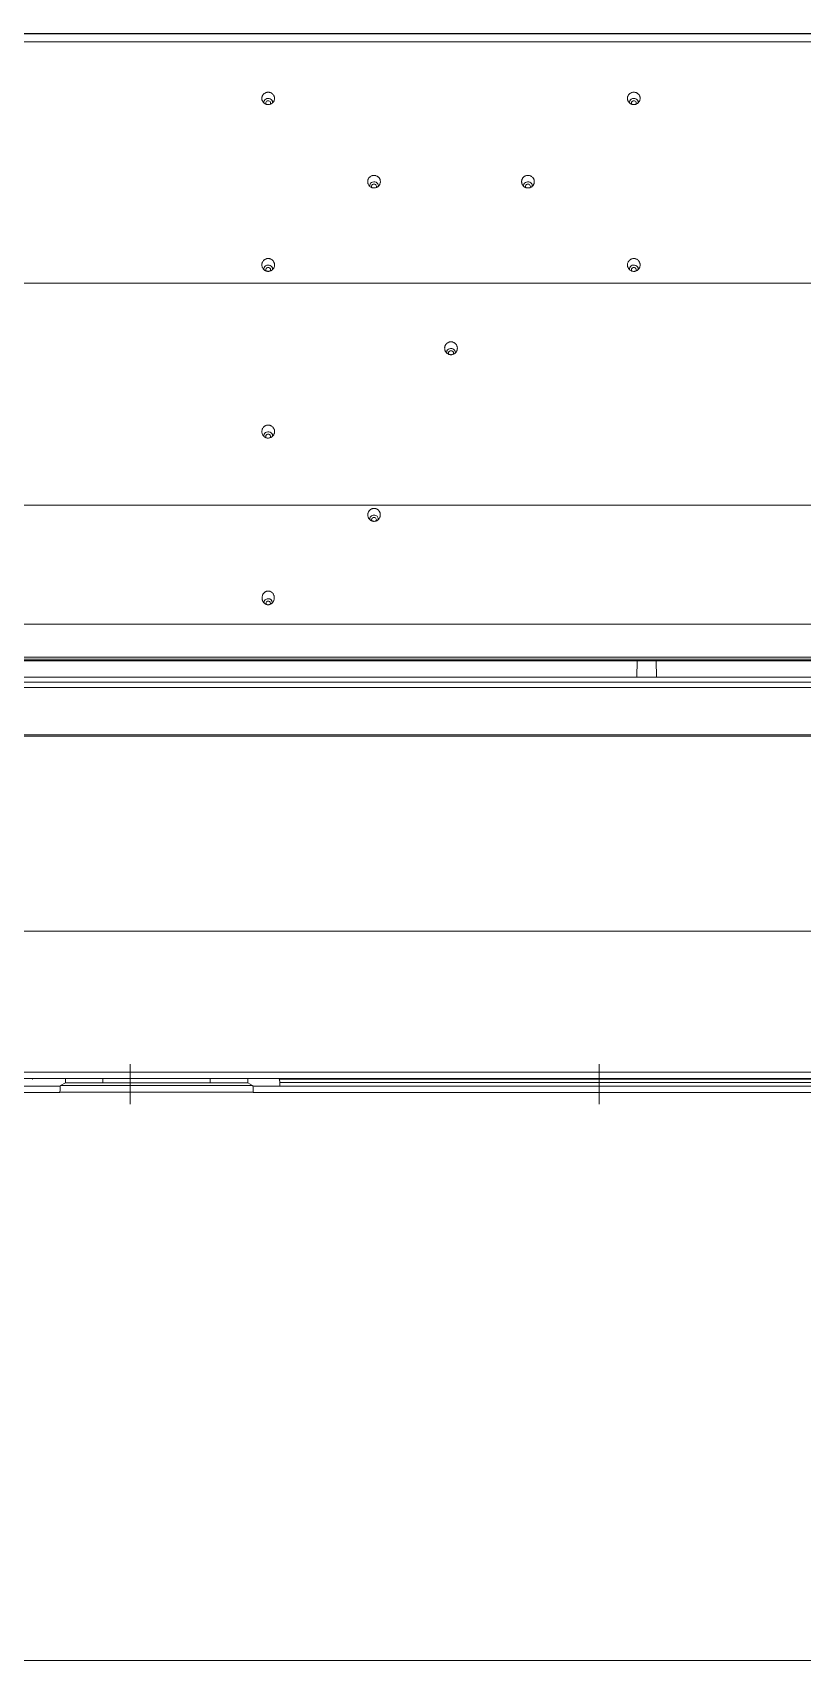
# Model space of a CAD drawing. Header units: inches. Extents: x 3778 to 56227, y -16914 to 35091.
# Drawn here: x 36658.6 to 36779.2, y -5375.1 to -5120.3 of the extents above; entities that cross this region are included whole.
import ezdxf

# ---------------------------------------------------------------- set-up
doc = ezdxf.new("R2010")
doc.units = ezdxf.units.IN
doc.header["$LTSCALE"] = 100
doc.header["$MEASUREMENT"] = 0
doc.layers.add('2-con', color=2, linetype='Continuous')
doc.layers.add('mark-B', color=2, linetype='Continuous', lineweight=20)

# ---------------------------------------------------------------- blocks, each defined once
blk = doc.blocks.new('무풍1way 일반')
at = {"layer": 'mark-B'}
for p, q in [((476.32, -245.6), (-476.32, -245.6)), ((76.24, -332.68), (76.24, -337.43)), ((76.24, -337.57), (76.24, -332.93)), ((76.24, -333.08), (76.24, -335.12)), ((76.24, -333.78), (76.24, -333.1)), ((76.24, -333.44), (76.24, -338.93)), ((76.24, -334.62), (76.24, -333.56)), ((76.24, -335.68), (76.24, -333.78)), ((76.24, -333.79), (76.24, -334.37)), ((149.65, -332.68), (149.65, -337.43)), ((149.65, -337.57), (149.65, -332.93)), ((149.65, -333.08), (149.65, -335.12)), ((149.65, -333.78), (149.65, -333.1)), ((149.65, -333.44), (149.65, -338.93)), ((149.65, -334.62), (149.65, -333.56)), ((149.65, -335.68), (149.65, -333.78)), ((149.65, -333.79), (149.65, -334.37)), ((76.24, -333.93), (76.24, -337.94)), ((76.24, -338.1), (76.24, -334.6)), ((76.24, -335.12), (76.24, -335.73)), ((130.37, -334.56), (160.62, -334.56)), ((131.22, -336.03), (130.46, -335.57)), ((160.54, -335.57), (130.46, -335.57)), ((131.22, -336.03), (131.22, -336.67)), ((131.22, -336.03), (137.09, -336.03)), ((137.09, -336.03), (137.09, -336.67)), ((137.09, -336.03), (153.9, -336.03)), ((149.65, -333.93), (149.65, -337.94)), ((149.65, -338.1), (149.65, -334.6)), ((149.65, -335.12), (149.65, -335.73)), ((153.9, -336.67), (153.9, -336.03)), ((153.9, -336.03), (159.78, -336.03)), ((159.78, -336.03), (160.54, -335.57)), ((159.78, -336.03), (159.78, -336.67)), ((76.24, -337.43), (76.24, -338.28)), ((76.24, -338.03), (76.24, -337.57)), ((149.65, -337.43), (149.65, -338.28)), ((149.65, -338.03), (149.65, -337.57)), ((67.26, -399.52), (67.27, -402.05)), ((67.26, -399.52), (67.27, -402.05)), ((70.3, -399.52), (70.29, -402.05)), ((70.3, -399.52), (70.29, -402.05)), ((-439.26, -500.22), (439.26, -500.22)), ((-439.26, -500.24), (439.26, -500.24))]:
    blk.add_line(p, q, dxfattribs=at)
for centre, major_axis, ratio, start_param, end_param in [((130.46, -334.57), (0, -1), 0.087489, 4.695761, 6.230825), ((160.53, -334.57), (0, -1), 0.087489, 0.05236, 1.587424), ((128.03, -411.21), (-0.641, 0), 0.913545, 6.096653, 6.283185), ((128.03, -411.21), (-0.641, 0), 0.913545, 0, 1.570794), ((128.03, -411.11), (0.346, 0), 0.913545, 2.380343, 6.283185), ((128.03, -411.21), (-0.641, 0), 0.913545, 1.570794, 3.288362), ((128.03, -411.11), (0.346, 0), 0.913545, 0, 0.853236), ((111.46, -424.26), (-0.666, 0), 0.913545, 6.14093, 6.283185), ((111.46, -424.26), (-0.666, 0), 0.913545, 0, 1.5708), ((111.46, -424.16), (0.372, 0), 0.913545, 2.493546, 6.283185), ((111.46, -424.26), (-0.666, 0), 0.913545, 1.570794, 3.290714), ((111.46, -424.16), (0.372, 0), 0.913545, 0, 0.633621), ((128.03, -437.3), (-0.681, 0), 0.913545, 0, 3.311922), ((128.03, -437.3), (-0.681, 0), 0.913545, 6.15644, 6.283185), ((128.03, -437.2), (0.387, 0), 0.913545, 2.490793, 6.283185), ((128.03, -437.2), (0.387, 0), 0.913545, 0, 0.634301), ((99.41, -450.34), (-0.681, 0), 0.913545, 0, 3.291115), ((99.41, -450.34), (-0.681, 0), 0.913545, 6.151044, 6.283185), ((99.41, -450.25), (0.387, 0), 0.913545, 2.525057, 6.283185), ((99.41, -450.25), (0.387, 0), 0.913545, 0, 0.606134), ((70.79, -463.39), (-0.681, 0), 0.913545, 0, 3.300048), ((70.79, -463.39), (-0.681, 0), 0.913545, 6.158107, 6.283185), ((70.79, -463.29), (0.387, 0), 0.913545, 2.487651, 6.283185), ((70.79, -463.29), (0.387, 0), 0.913545, 0, 0.641569), ((128.03, -463.39), (-0.681, 0), 0.913545, 0, 3.286792), ((128.03, -463.39), (-0.681, 0), 0.913545, 6.15379, 6.283185), ((128.03, -463.29), (0.387, 0), 0.913545, 2.540567, 6.283185), ((128.03, -463.29), (0.387, 0), 0.913545, 0, 0.589341), ((87.36, -476.43), (-0.681, 0), 0.913545, 0, 3.291702), ((87.36, -476.43), (-0.681, 0), 0.913545, 6.167144, 6.283185), ((87.36, -476.33), (0.387, 0), 0.913545, 2.518672, 6.283185), ((87.36, -476.33), (0.387, 0), 0.913545, 0, 0.60583), ((111.46, -476.43), (-0.681, 0), 0.913545, 0, 3.276874), ((111.46, -476.43), (-0.681, 0), 0.913545, 6.16066, 6.283185), ((111.46, -476.33), (0.387, 0), 0.913545, 2.576985, 6.283185), ((111.46, -476.33), (0.387, 0), 0.913545, 0, 0.547917), ((70.79, -489.38), (0.387, 0), 0.913545, 2.550674, 6.283185), ((70.79, -489.38), (0.387, 0), 0.913545, 0, 0.571763), ((128.03, -489.38), (0.387, 0), 0.913545, 2.610963, 6.283185), ((128.03, -489.38), (0.387, 0), 0.913545, 0, 0.506779), ((70.79, -489.48), (-0.681, 0), 0.913545, 0, 3.282477), ((70.79, -489.48), (-0.681, 0), 0.913545, 6.175878, 6.283185), ((128.03, -489.48), (-0.681, 0), 0.913545, 6.167144, 6.283185), ((128.03, -489.48), (-0.681, 0), 0.913545, 0, 3.267548)]:
    blk.add_ellipse(centre, major_axis=major_axis, ratio=ratio, start_param=start_param, end_param=end_param, dxfattribs=at)
for points, degree in [([(-130.67, -335.49), (-0.1, -335.49), (130.46, -335.49)], 2), ([(-130.58, -334.47), (-43.6, -334.47), (43.39, -334.47), (130.37, -334.47)], 3), ([(126.22, -335.49), (126.22, -335.68), (126.22, -335.87), (126.22, -336.06)], 3), ([(126.22, -335.49), (126.22, -335.68), (126.22, -335.87), (126.22, -336.06)], 3), ([(130.37, -334.47), (130.37, -334.5), (130.37, -334.53), (130.37, -334.56)], 3), ([(160.62, -334.56), (160.62, -334.53), (160.62, -334.5), (160.62, -334.47)], 3), ([(126.23, -336.56), (84.16, -336.56), (42.08, -336.56), (0, -336.56)], 3), ([(126.23, -336.56), (84.16, -336.56), (42.08, -336.56), (0, -336.56)], 3), ([(0, -336.71), (149.88, -336.71), (299.77, -336.71), (449.65, -336.71)], 3), ([(0, -336.71), (149.88, -336.71), (299.77, -336.71), (449.65, -336.71)], 3), ([(126.34, -336.67), (139.18, -336.67), (152.02, -336.67), (164.86, -336.67)], 3), ([(126.34, -336.67), (139.18, -336.67), (152.02, -336.67), (164.86, -336.67)], 3), ([(0, -390.27), (141.72, -390.27), (283.44, -390.27), (425.15, -390.27)], 3), ([(0, -390.27), (141.72, -390.27), (283.44, -390.27), (425.15, -390.27)], 3), ([(0, -399.52), (213.45, -399.52), (426.89, -399.52)], 2), ([(0, -399.52), (213.45, -399.52), (426.89, -399.52)], 2), ([(0, -402.34), (142.45, -402.34), (284.89, -402.34), (427.34, -402.34)], 3), ([(427.34, -402.66), (284.89, -402.66), (142.45, -402.66), (0, -402.66)], 3), ([(436.52, -407.82), (291.01, -407.82), (145.51, -407.82), (0, -407.82)], 3), ([(439.26, -426.45), (292.84, -426.45), (146.42, -426.45), (0, -426.45)], 3), ([(0, -461.16), (146.38, -461.16), (292.76, -461.16), (439.14, -461.16)], 3), ([(439.26, -498.97), (292.84, -498.97), (146.42, -498.97), (0, -498.97)], 3)]:
    blk.add_open_spline(points, degree=degree, dxfattribs=at)
for points, degree, knots in [([(0, -336.06), (0.33, -336.06), (0.67, -336.06), (2.34, -336.06), (3.68, -336.06), (10.38, -336.06), (15.73, -336.06), (42.51, -336.06), (63.93, -336.06), (97.53, -336.06), (109.7, -336.06), (123.32, -336.06), (124.77, -336.06), (126.22, -336.06)], 3, [0, 0, 0, 0, 0.007955, 0.007955, 0.039775, 0.039775, 0.167057, 0.167057, 0.676183, 0.676183, 0.965537, 0.965537, 1, 1, 1, 1]), ([(0, -336.06), (0.33, -336.06), (0.67, -336.06), (2.34, -336.06), (3.68, -336.06), (10.38, -336.06), (15.73, -336.06), (42.51, -336.06), (63.93, -336.06), (97.53, -336.06), (109.7, -336.06), (123.32, -336.06), (124.77, -336.06), (126.22, -336.06)], 3, [0, 0, 0, 0, 0.007955, 0.007955, 0.039775, 0.039775, 0.167057, 0.167057, 0.676183, 0.676183, 0.965537, 0.965537, 1, 1, 1, 1]), ([(126.22, -336.06), (126.22, -336.09), (126.22, -336.13), (126.22, -336.17), (126.22, -336.19), (126.22, -336.22), (126.22, -336.24), (126.23, -336.28), (126.23, -336.31), (126.23, -336.35), (126.23, -336.36), (126.23, -336.39), (126.23, -336.4), (126.23, -336.44), (126.23, -336.46), (126.23, -336.48), (126.23, -336.49), (126.23, -336.51), (126.23, -336.52), (126.23, -336.53), (126.23, -336.54), (126.23, -336.55), (126.23, -336.56), (126.23, -336.56), (126.23, -336.56)], 3, [0, 0, 0, 0, 0.125, 0.125, 0.1875, 0.1875, 0.25, 0.25, 0.375, 0.375, 0.4375, 0.4375, 0.5, 0.5, 0.625, 0.625, 0.6875, 0.6875, 0.75, 0.8125, 0.8125, 0.875, 0.875, 1, 1, 1, 1]), ([(126.22, -336.06), (126.22, -336.09), (126.22, -336.13), (126.22, -336.17), (126.22, -336.19), (126.22, -336.22), (126.22, -336.24), (126.23, -336.28), (126.23, -336.31), (126.23, -336.35), (126.23, -336.36), (126.23, -336.39), (126.23, -336.4), (126.23, -336.44), (126.23, -336.46), (126.23, -336.48), (126.23, -336.49), (126.23, -336.51), (126.23, -336.52), (126.23, -336.53), (126.23, -336.54), (126.23, -336.55), (126.23, -336.56), (126.23, -336.56), (126.23, -336.56)], 3, [0, 0, 0, 0, 0.125, 0.125, 0.1875, 0.1875, 0.25, 0.25, 0.375, 0.375, 0.4375, 0.4375, 0.5, 0.5, 0.625, 0.625, 0.6875, 0.6875, 0.75, 0.8125, 0.8125, 0.875, 0.875, 1, 1, 1, 1]), ([(415.64, -335.49), (401.88, -335.49), (388.12, -335.49), (318.41, -335.49), (262.46, -335.49), (191.18, -335.49), (175.86, -335.49), (160.53, -335.49)], 3, [0, 0, 0, 0, 0.161789, 0.161789, 0.81978, 0.81978, 1, 1, 1, 1]), ([(160.62, -334.47), (203.11, -334.47), (245.6, -334.47), (309.33, -334.47), (330.57, -334.47), (373.06, -334.47), (394.3, -334.47), (415.55, -334.47)], 3, [0, 0, 0, 0, 0.5, 0.5, 0.75, 0.75, 1, 1, 1, 1]), ([(449.65, -337.7), (445.14, -337.7), (435.94, -337.7), (417.35, -337.7), (384.53, -337.7), (337.64, -337.7), (281.36, -337.7), (206.33, -337.7), (112.55, -337.7), (37.52, -337.7), (0, -337.7)], 3, [0, 0, 0, 0, 0.030117, 0.061403, 0.123977, 0.249123, 0.374269, 0.499415, 0.749708, 1, 1, 1, 1]), ([(449.65, -337.7), (445.14, -337.7), (435.94, -337.7), (417.35, -337.7), (384.53, -337.7), (337.64, -337.7), (281.36, -337.7), (206.33, -337.7), (112.55, -337.7), (37.52, -337.7), (0, -337.7)], 3, [0, 0, 0, 0, 0.030117, 0.061403, 0.123977, 0.249123, 0.374269, 0.499415, 0.749708, 1, 1, 1, 1]), ([(126.34, -336.67), (126.32, -336.65), (126.3, -336.63), (126.27, -336.6), (126.25, -336.58), (126.23, -336.56)], 3, [0, 0, 0, 0, 0.499247, 0.499247, 1, 1, 1, 1]), ([(126.34, -336.67), (126.32, -336.65), (126.3, -336.63), (126.27, -336.6), (126.25, -336.58), (126.23, -336.56)], 3, [0, 0, 0, 0, 0.499247, 0.499247, 1, 1, 1, 1]), ([(164.86, -336.67), (164.88, -336.65), (164.89, -336.63), (164.93, -336.6), (164.95, -336.58), (164.96, -336.56)], 3, [0, 0, 0, 0, 0.499247, 0.499247, 1, 1, 1, 1]), ([(164.86, -336.67), (164.88, -336.65), (164.89, -336.63), (164.93, -336.6), (164.95, -336.58), (164.96, -336.56)], 3, [0, 0, 0, 0, 0.499247, 0.499247, 1, 1, 1, 1]), ([(0, -359.74), (38.02, -359.74), (114.05, -359.74), (209.1, -359.74), (285.14, -359.74), (342.16, -359.74), (389.69, -359.74), (422.95, -359.74), (441.96, -359.74), (451.47, -359.74), (456.22, -359.74)], 3, [0, 0, 0, 0, 0.25, 0.5, 0.625, 0.75, 0.875, 0.9375, 0.96875, 1, 1, 1, 1]), ([(0, -359.74), (38.02, -359.74), (114.05, -359.74), (209.1, -359.74), (285.14, -359.74), (342.16, -359.74), (389.69, -359.74), (422.95, -359.74), (441.96, -359.74), (451.47, -359.74), (456.22, -359.74)], 3, [0, 0, 0, 0, 0.25, 0.5, 0.625, 0.75, 0.875, 0.9375, 0.96875, 1, 1, 1, 1]), ([(425.15, -390.48), (420.73, -390.48), (411.87, -390.48), (394.15, -390.48), (363.15, -390.48), (301.15, -390.48), (177.15, -390.48), (70.86, -390.48), (0, -390.48)], 3, [0, 0, 0, 0, 0.03125, 0.0625, 0.125, 0.25, 0.5, 1, 1, 1, 1]), ([(425.15, -390.48), (420.73, -390.48), (411.87, -390.48), (394.15, -390.48), (363.15, -390.48), (301.15, -390.48), (177.15, -390.48), (70.86, -390.48), (0, -390.48)], 3, [0, 0, 0, 0, 0.03125, 0.0625, 0.125, 0.25, 0.5, 1, 1, 1, 1]), ([(426.72, -397.9), (422.27, -397.9), (413.38, -397.9), (395.6, -397.9), (364.49, -397.9), (302.26, -397.9), (213.36, -397.9), (106.68, -397.9), (35.56, -397.9), (0, -397.9)], 3, [0, 0, 0, 0, 0.03125, 0.0625, 0.125, 0.25, 0.5, 0.75, 1, 1, 1, 1]), ([(426.72, -397.9), (422.27, -397.9), (413.38, -397.9), (395.6, -397.9), (364.49, -397.9), (302.26, -397.9), (213.36, -397.9), (106.68, -397.9), (35.56, -397.9), (0, -397.9)], 3, [0, 0, 0, 0, 0.03125, 0.0625, 0.125, 0.25, 0.5, 0.75, 1, 1, 1, 1]), ([(0, -398.74), (71.15, -398.74), (142.3, -398.74), (249.02, -398.74), (284.6, -398.74), (337.96, -398.74), (355.74, -398.74), (382.43, -398.74), (391.32, -398.74), (404.66, -398.74), (409.11, -398.74), (418, -398.74), (422.45, -398.74), (426.89, -398.74)], 3, [0, 0, 0, 0, 0.5, 0.5, 0.75, 0.75, 0.875, 0.875, 0.9375, 0.9375, 0.96875, 0.96875, 1, 1, 1, 1]), ([(0, -398.74), (71.15, -398.74), (142.3, -398.74), (249.02, -398.74), (284.6, -398.74), (337.96, -398.74), (355.74, -398.74), (382.43, -398.74), (391.32, -398.74), (404.66, -398.74), (409.11, -398.74), (418, -398.74), (422.45, -398.74), (426.89, -398.74)], 3, [0, 0, 0, 0, 0.5, 0.5, 0.75, 0.75, 0.875, 0.875, 0.9375, 0.9375, 0.96875, 0.96875, 1, 1, 1, 1]), ([(0, -402.05), (71.15, -402.05), (142.3, -402.05), (249.02, -402.05), (284.59, -402.05), (337.96, -402.05), (355.74, -402.05), (382.42, -402.05), (391.32, -402.05), (404.66, -402.05), (409.1, -402.05), (418, -402.05), (422.44, -402.05), (426.89, -402.05)], 3, [0, 0, 0, 0, 0.5, 0.5, 0.75, 0.75, 0.875, 0.875, 0.9375, 0.9375, 0.96875, 0.96875, 1, 1, 1, 1]), ([(426.89, -402.14), (422.44, -402.14), (417.99, -402.14), (409.1, -402.14), (404.65, -402.14), (391.31, -402.14), (382.42, -402.14), (355.74, -402.14), (337.95, -402.14), (284.59, -402.14), (249.02, -402.14), (142.3, -402.14), (71.15, -402.14), (0, -402.14)], 3, [0, 0, 0, 0, 0.03125, 0.03125, 0.0625, 0.0625, 0.125, 0.125, 0.25, 0.25, 0.5, 0.5, 1, 1, 1, 1]), ([(127.15, -411.49), (127.16, -411.47), (127.16, -411.46), (127.18, -411.43), (127.19, -411.4), (127.21, -411.37), (127.22, -411.34), (127.23, -411.32), (127.27, -411.25), (127.31, -411.2), (127.37, -411.14), (127.38, -411.13), (127.41, -411.1), (127.42, -411.09), (127.45, -411.06), (127.51, -411.02), (127.58, -410.97), (127.62, -410.95), (127.65, -410.93), (127.67, -410.93), (127.74, -410.89), (127.81, -410.87), (127.89, -410.86), (127.9, -410.86), (127.94, -410.85), (127.95, -410.85), (128, -410.85), (128.07, -410.85), (128.14, -410.85), (128.19, -410.86), (128.2, -410.87), (128.23, -410.87), (128.25, -410.88), (128.33, -410.9), (128.39, -410.93), (128.48, -410.97), (128.51, -410.99), (128.55, -411.02), (128.56, -411.03), (128.59, -411.05), (128.6, -411.06), (128.66, -411.12), (128.71, -411.16), (128.77, -411.24), (128.79, -411.27), (128.82, -411.31), (128.82, -411.33), (128.84, -411.35), (128.85, -411.37), (128.89, -411.44), (128.91, -411.5), (128.94, -411.6), (128.95, -411.63), (128.96, -411.68), (128.96, -411.7), (128.97, -411.73), (128.97, -411.74), (128.98, -411.83), (128.99, -411.89), (128.98, -411.99), (128.98, -412.02), (128.97, -412.07), (128.97, -412.09), (128.97, -412.12), (128.96, -412.14), (128.95, -412.22), (128.93, -412.29), (128.9, -412.36), (128.89, -412.38), (128.88, -412.41), (128.87, -412.42), (128.85, -412.47), (128.83, -412.5), (128.78, -412.58), (128.74, -412.63), (128.65, -412.73), (128.6, -412.78), (128.52, -412.83), (128.49, -412.85), (128.43, -412.89), (128.4, -412.9), (128.34, -412.93), (128.31, -412.94), (128.26, -412.95), (128.25, -412.96), (128.21, -412.96), (128.2, -412.97), (128.12, -412.98), (128.05, -412.99), (127.95, -412.98), (127.92, -412.98), (127.85, -412.97), (127.82, -412.96), (127.72, -412.93), (127.66, -412.91), (127.59, -412.87), (127.57, -412.86), (127.55, -412.84), (127.53, -412.83), (127.49, -412.8), (127.46, -412.78), (127.39, -412.72), (127.34, -412.67), (127.29, -412.61), (127.28, -412.59), (127.26, -412.57), (127.25, -412.55), (127.23, -412.51), (127.21, -412.48), (127.17, -412.39), (127.14, -412.33), (127.12, -412.25), (127.11, -412.24), (127.1, -412.2), (127.1, -412.19), (127.09, -412.14), (127.08, -412.11), (127.07, -412.01), (127.07, -411.94), (127.07, -411.86), (127.07, -411.84), (127.07, -411.81), (127.07, -411.79), (127.08, -411.74), (127.09, -411.71), (127.11, -411.61), (127.12, -411.55), (127.15, -411.49)], 3, [0, 0, 0, 0, 0.007812, 0.007812, 0.015625, 0.023437, 0.023437, 0.03125, 0.03125, 0.0625, 0.0625, 0.070312, 0.070312, 0.078125, 0.078125, 0.09375, 0.109375, 0.117187, 0.117187, 0.125, 0.125, 0.15625, 0.15625, 0.164062, 0.164062, 0.171875, 0.171875, 0.1875, 0.203125, 0.203125, 0.210937, 0.210937, 0.21875, 0.21875, 0.25, 0.25, 0.265625, 0.265625, 0.273437, 0.273437, 0.28125, 0.28125, 0.3125, 0.3125, 0.328125, 0.328125, 0.335937, 0.335937, 0.34375, 0.34375, 0.375, 0.375, 0.390625, 0.390625, 0.398437, 0.398437, 0.40625, 0.40625, 0.4375, 0.4375, 0.453125, 0.453125, 0.460937, 0.460937, 0.46875, 0.46875, 0.5, 0.5, 0.507812, 0.507812, 0.515625, 0.515625, 0.53125, 0.53125, 0.5625, 0.5625, 0.59375, 0.59375, 0.609375, 0.609375, 0.625, 0.625, 0.640625, 0.640625, 0.648437, 0.648437, 0.65625, 0.65625, 0.6875, 0.6875, 0.703125, 0.703125, 0.71875, 0.71875, 0.75, 0.75, 0.757812, 0.757812, 0.765625, 0.765625, 0.78125, 0.78125, 0.8125, 0.8125, 0.820312, 0.820312, 0.828125, 0.828125, 0.84375, 0.84375, 0.875, 0.875, 0.882812, 0.882812, 0.890625, 0.890625, 0.90625, 0.90625, 0.9375, 0.9375, 0.945312, 0.945312, 0.953125, 0.953125, 0.96875, 0.96875, 1, 1, 1, 1]), ([(110.64, -424.36), (110.65, -424.34), (110.67, -424.31), (110.71, -424.26), (110.73, -424.23), (110.8, -424.16), (110.85, -424.12), (110.92, -424.07), (110.93, -424.06), (110.96, -424.04), (110.97, -424.03), (111.01, -424.01), (111.07, -423.98), (111.13, -423.96), (111.2, -423.94), (111.23, -423.93), (111.32, -423.91), (111.39, -423.9), (111.49, -423.9), (111.52, -423.9), (111.57, -423.91), (111.59, -423.91), (111.62, -423.91), (111.64, -423.92), (111.72, -423.93), (111.78, -423.95), (111.85, -423.99), (111.87, -423.99), (111.9, -424.01), (111.91, -424.02), (111.95, -424.04), (111.98, -424.06), (112.06, -424.11), (112.11, -424.16), (112.17, -424.22), (112.18, -424.23), (112.2, -424.25), (112.21, -424.27), (112.24, -424.3), (112.28, -424.36), (112.32, -424.43), (112.34, -424.47), (112.35, -424.5), (112.36, -424.52), (112.39, -424.59), (112.41, -424.65), (112.43, -424.75), (112.43, -424.78), (112.44, -424.85), (112.44, -424.88), (112.44, -424.98), (112.43, -425.04), (112.42, -425.14), (112.41, -425.17), (112.39, -425.23), (112.38, -425.26), (112.34, -425.36), (112.32, -425.41), (112.27, -425.48), (112.26, -425.5), (112.24, -425.52), (112.23, -425.54), (112.2, -425.58), (112.16, -425.62), (112.1, -425.68), (112.07, -425.71), (112.04, -425.73), (112.03, -425.74), (111.96, -425.79), (111.9, -425.82), (111.81, -425.86), (111.78, -425.87), (111.72, -425.89), (111.69, -425.9), (111.59, -425.92), (111.53, -425.93), (111.44, -425.93), (111.43, -425.93), (111.4, -425.93), (111.38, -425.93), (111.33, -425.92), (111.27, -425.91), (111.2, -425.9), (111.14, -425.88), (111.11, -425.86), (111.02, -425.82), (110.96, -425.79), (110.88, -425.74), (110.86, -425.72), (110.81, -425.67), (110.78, -425.65), (110.71, -425.58), (110.67, -425.53), (110.63, -425.46), (110.62, -425.45), (110.61, -425.42), (110.6, -425.4), (110.58, -425.36), (110.56, -425.33), (110.53, -425.24), (110.51, -425.18), (110.49, -425.1), (110.49, -425.08), (110.49, -425.05), (110.48, -425.03), (110.48, -424.98), (110.48, -424.92), (110.48, -424.84), (110.49, -424.79), (110.49, -424.76), (110.49, -424.74), (110.51, -424.66), (110.53, -424.6), (110.57, -424.48), (110.6, -424.42), (110.64, -424.36)], 3, [0, 0, 0, 0, 0.015625, 0.015625, 0.03125, 0.03125, 0.0625, 0.0625, 0.070312, 0.070312, 0.078125, 0.078125, 0.09375, 0.109375, 0.109375, 0.125, 0.125, 0.15625, 0.15625, 0.171875, 0.171875, 0.179687, 0.179687, 0.1875, 0.1875, 0.21875, 0.21875, 0.226562, 0.226562, 0.234375, 0.234375, 0.25, 0.25, 0.28125, 0.28125, 0.289062, 0.289062, 0.296875, 0.296875, 0.3125, 0.328125, 0.335937, 0.335937, 0.34375, 0.34375, 0.375, 0.375, 0.390625, 0.390625, 0.40625, 0.40625, 0.4375, 0.4375, 0.453125, 0.453125, 0.46875, 0.46875, 0.5, 0.5, 0.507812, 0.507812, 0.515625, 0.515625, 0.53125, 0.546875, 0.554687, 0.554687, 0.5625, 0.5625, 0.59375, 0.59375, 0.609375, 0.609375, 0.625, 0.625, 0.65625, 0.65625, 0.664062, 0.664062, 0.671875, 0.671875, 0.6875, 0.703125, 0.703125, 0.71875, 0.71875, 0.75, 0.75, 0.765625, 0.765625, 0.78125, 0.78125, 0.8125, 0.8125, 0.820312, 0.820312, 0.828125, 0.828125, 0.84375, 0.84375, 0.875, 0.875, 0.882812, 0.882812, 0.890625, 0.890625, 0.90625, 0.921875, 0.929687, 0.929687, 0.9375, 0.9375, 0.96875, 0.96875, 1, 1, 1, 1]), ([(129.02, -437.9), (129.02, -437.93), (129.02, -437.96), (129.02, -438.03), (129.02, -438.06), (129, -438.16), (128.99, -438.22), (128.96, -438.32), (128.95, -438.35), (128.93, -438.39), (128.92, -438.41), (128.9, -438.44), (128.9, -438.45), (128.86, -438.52), (128.82, -438.58), (128.75, -438.65), (128.73, -438.68), (128.68, -438.72), (128.63, -438.76), (128.57, -438.81), (128.52, -438.84), (128.49, -438.85), (128.48, -438.86), (128.4, -438.9), (128.34, -438.92), (128.25, -438.95), (128.21, -438.96), (128.15, -438.97), (128.12, -438.97), (128.02, -438.98), (127.95, -438.97), (127.87, -438.96), (127.85, -438.96), (127.82, -438.95), (127.8, -438.95), (127.75, -438.93), (127.69, -438.92), (127.62, -438.88), (127.57, -438.86), (127.54, -438.84), (127.53, -438.84), (127.46, -438.79), (127.4, -438.75), (127.33, -438.69), (127.31, -438.66), (127.28, -438.62), (127.27, -438.61), (127.25, -438.59), (127.24, -438.57), (127.19, -438.51), (127.15, -438.45), (127.12, -438.38), (127.11, -438.36), (127.1, -438.33), (127.1, -438.31), (127.08, -438.27), (127.07, -438.24), (127.05, -438.14), (127.04, -438.08), (127.03, -437.98), (127.03, -437.95), (127.03, -437.88), (127.04, -437.85), (127.05, -437.75), (127.06, -437.69), (127.11, -437.56), (127.13, -437.5), (127.18, -437.42), (127.2, -437.39), (127.23, -437.35), (127.24, -437.33), (127.26, -437.31), (127.27, -437.29), (127.32, -437.23), (127.37, -437.19), (127.43, -437.14), (127.45, -437.13), (127.47, -437.11), (127.49, -437.1), (127.53, -437.07), (127.56, -437.05), (127.65, -437.01), (127.71, -436.99), (127.84, -436.95), (127.9, -436.94), (128, -436.94), (128.04, -436.94), (128.09, -436.94), (128.1, -436.94), (128.14, -436.94), (128.15, -436.94), (128.23, -436.96), (128.3, -436.97), (128.38, -437), (128.39, -437.01), (128.42, -437.02), (128.44, -437.03), (128.48, -437.05), (128.51, -437.06), (128.6, -437.12), (128.65, -437.16), (128.71, -437.21), (128.72, -437.22), (128.74, -437.25), (128.75, -437.26), (128.79, -437.3), (128.83, -437.35), (128.87, -437.42), (128.9, -437.46), (128.91, -437.49), (128.92, -437.5), (128.95, -437.58), (129, -437.7), (129.02, -437.83), (129.02, -437.9)], 3, [0, 0, 0, 0, 0.015625, 0.015625, 0.03125, 0.03125, 0.0625, 0.0625, 0.078125, 0.078125, 0.085938, 0.085938, 0.09375, 0.09375, 0.125, 0.125, 0.140625, 0.140625, 0.15625, 0.171875, 0.179688, 0.179688, 0.1875, 0.1875, 0.21875, 0.21875, 0.234375, 0.234375, 0.25, 0.25, 0.28125, 0.28125, 0.289063, 0.289063, 0.296875, 0.296875, 0.3125, 0.328125, 0.335938, 0.335938, 0.34375, 0.34375, 0.375, 0.375, 0.390625, 0.390625, 0.398438, 0.398438, 0.40625, 0.40625, 0.4375, 0.4375, 0.445313, 0.445313, 0.453125, 0.453125, 0.46875, 0.46875, 0.5, 0.5, 0.515625, 0.515625, 0.53125, 0.53125, 0.5625, 0.5625, 0.59375, 0.59375, 0.609375, 0.609375, 0.617187, 0.617187, 0.625, 0.625, 0.65625, 0.65625, 0.664062, 0.664062, 0.671875, 0.671875, 0.6875, 0.6875, 0.71875, 0.71875, 0.75, 0.75, 0.765625, 0.765625, 0.773438, 0.773438, 0.78125, 0.78125, 0.8125, 0.8125, 0.820313, 0.820313, 0.828125, 0.828125, 0.84375, 0.84375, 0.875, 0.875, 0.882813, 0.882813, 0.890625, 0.890625, 0.90625, 0.921875, 0.929688, 0.929688, 0.9375, 0.9375, 0.96875, 1, 1, 1, 1]), ([(100.4, -450.94), (100.41, -451.01), (100.4, -451.07), (100.39, -451.15), (100.39, -451.17), (100.38, -451.2), (100.38, -451.22), (100.37, -451.27), (100.35, -451.33), (100.32, -451.4), (100.3, -451.45), (100.28, -451.48), (100.28, -451.49), (100.24, -451.56), (100.2, -451.62), (100.13, -451.69), (100.11, -451.71), (100.06, -451.76), (100.04, -451.78), (99.96, -451.84), (99.9, -451.88), (99.83, -451.91), (99.81, -451.92), (99.78, -451.93), (99.77, -451.94), (99.72, -451.96), (99.66, -451.98), (99.58, -451.99), (99.53, -452), (99.5, -452), (99.48, -452.01), (99.4, -452.01), (99.33, -452.01), (99.23, -451.99), (99.2, -451.99), (99.13, -451.97), (99.1, -451.96), (99.01, -451.93), (98.95, -451.9), (98.88, -451.85), (98.87, -451.85), (98.84, -451.83), (98.83, -451.82), (98.79, -451.79), (98.74, -451.74), (98.68, -451.69), (98.65, -451.65), (98.63, -451.62), (98.62, -451.61), (98.57, -451.54), (98.54, -451.49), (98.5, -451.4), (98.48, -451.37), (98.46, -451.31), (98.45, -451.27), (98.43, -451.18), (98.42, -451.11), (98.41, -451.02), (98.41, -450.98), (98.42, -450.94), (98.42, -450.92), (98.42, -450.89), (98.42, -450.87), (98.43, -450.79), (98.45, -450.73), (98.47, -450.65), (98.48, -450.63), (98.49, -450.6), (98.5, -450.59), (98.52, -450.54), (98.53, -450.51), (98.58, -450.43), (98.62, -450.38), (98.68, -450.3), (98.71, -450.28), (98.76, -450.23), (98.8, -450.19), (98.86, -450.15), (98.9, -450.12), (98.92, -450.12), (98.94, -450.1), (98.96, -450.09), (99.03, -450.06), (99.09, -450.03), (99.17, -450.01), (99.19, -450.01), (99.22, -450), (99.24, -450), (99.29, -449.99), (99.35, -449.98), (99.44, -449.98), (99.49, -449.99), (99.52, -449.99), (99.54, -449.99), (99.62, -450), (99.68, -450.02), (99.78, -450.05), (99.81, -450.07), (99.85, -450.09), (99.87, -450.1), (99.89, -450.11), (99.91, -450.12), (99.98, -450.16), (100.03, -450.2), (100.09, -450.26), (100.1, -450.27), (100.13, -450.29), (100.14, -450.31), (100.17, -450.34), (100.19, -450.37), (100.25, -450.45), (100.28, -450.5), (100.32, -450.58), (100.32, -450.59), (100.33, -450.62), (100.34, -450.64), (100.36, -450.69), (100.37, -450.72), (100.39, -450.81), (100.4, -450.88), (100.4, -450.94)], 3, [0, 0, 0, 0, 0.03125, 0.03125, 0.039062, 0.039062, 0.046875, 0.046875, 0.0625, 0.078125, 0.085937, 0.085937, 0.09375, 0.09375, 0.125, 0.125, 0.140625, 0.140625, 0.15625, 0.15625, 0.1875, 0.1875, 0.195312, 0.195312, 0.203125, 0.203125, 0.21875, 0.234375, 0.242187, 0.242187, 0.25, 0.25, 0.28125, 0.28125, 0.296875, 0.296875, 0.3125, 0.3125, 0.34375, 0.34375, 0.351562, 0.351562, 0.359375, 0.359375, 0.375, 0.390625, 0.398437, 0.398437, 0.40625, 0.40625, 0.4375, 0.4375, 0.453125, 0.453125, 0.46875, 0.46875, 0.5, 0.5, 0.515625, 0.515625, 0.523437, 0.523437, 0.53125, 0.53125, 0.5625, 0.5625, 0.570312, 0.570312, 0.578125, 0.578125, 0.59375, 0.59375, 0.625, 0.625, 0.640625, 0.640625, 0.65625, 0.671875, 0.671875, 0.679687, 0.679687, 0.6875, 0.6875, 0.71875, 0.71875, 0.726562, 0.726562, 0.734375, 0.734375, 0.75, 0.765625, 0.773437, 0.773437, 0.78125, 0.78125, 0.8125, 0.8125, 0.828125, 0.828125, 0.835937, 0.835937, 0.84375, 0.84375, 0.875, 0.875, 0.882812, 0.882812, 0.890625, 0.890625, 0.90625, 0.90625, 0.9375, 0.9375, 0.945312, 0.945312, 0.953125, 0.953125, 0.96875, 0.96875, 1, 1, 1, 1]), ([(69.8, -463.99), (69.8, -463.92), (69.81, -463.86), (69.83, -463.78), (69.83, -463.76), (69.84, -463.73), (69.85, -463.71), (69.86, -463.67), (69.89, -463.61), (69.93, -463.54), (69.95, -463.49), (69.97, -463.47), (69.98, -463.45), (70.03, -463.39), (70.07, -463.34), (70.14, -463.27), (70.17, -463.25), (70.22, -463.21), (70.25, -463.19), (70.33, -463.14), (70.39, -463.11), (70.47, -463.08), (70.49, -463.08), (70.52, -463.07), (70.53, -463.06), (70.58, -463.05), (70.65, -463.04), (70.73, -463.03), (70.78, -463.03), (70.81, -463.03), (70.83, -463.03), (70.91, -463.03), (70.97, -463.05), (71.05, -463.07), (71.07, -463.07), (71.1, -463.08), (71.12, -463.09), (71.16, -463.1), (71.19, -463.12), (71.28, -463.16), (71.34, -463.19), (71.4, -463.24), (71.42, -463.25), (71.44, -463.27), (71.45, -463.29), (71.49, -463.32), (71.54, -463.37), (71.58, -463.42), (71.61, -463.47), (71.63, -463.5), (71.68, -463.58), (71.71, -463.64), (71.74, -463.73), (71.75, -463.76), (71.76, -463.83), (71.77, -463.86), (71.78, -463.96), (71.79, -464.02), (71.78, -464.12), (71.78, -464.15), (71.77, -464.2), (71.77, -464.21), (71.76, -464.25), (71.76, -464.26), (71.74, -464.34), (71.72, -464.4), (71.68, -464.49), (71.66, -464.52), (71.63, -464.58), (71.59, -464.63), (71.54, -464.69), (71.51, -464.73), (71.49, -464.75), (71.47, -464.76), (71.41, -464.82), (71.36, -464.86), (71.28, -464.91), (71.25, -464.93), (71.2, -464.95), (71.19, -464.96), (71.16, -464.97), (71.14, -464.97), (71.07, -465), (71, -465.02), (70.92, -465.03), (70.9, -465.03), (70.87, -465.04), (70.85, -465.04), (70.81, -465.04), (70.74, -465.04), (70.66, -465.03), (70.61, -465.02), (70.58, -465.02), (70.56, -465.01), (70.48, -464.99), (70.42, -464.97), (70.33, -464.93), (70.3, -464.91), (70.26, -464.88), (70.25, -464.87), (70.22, -464.86), (70.2, -464.85), (70.14, -464.8), (70.09, -464.75), (70.04, -464.69), (70.03, -464.68), (70.01, -464.65), (70, -464.64), (69.97, -464.6), (69.95, -464.57), (69.9, -464.49), (69.87, -464.43), (69.85, -464.35), (69.84, -464.34), (69.83, -464.31), (69.83, -464.29), (69.82, -464.24), (69.81, -464.21), (69.8, -464.12), (69.79, -464.05), (69.8, -463.99)], 3, [0, 0, 0, 0, 0.03125, 0.03125, 0.039062, 0.039062, 0.046875, 0.046875, 0.0625, 0.078125, 0.085937, 0.085937, 0.09375, 0.09375, 0.125, 0.125, 0.140625, 0.140625, 0.15625, 0.15625, 0.1875, 0.1875, 0.195312, 0.195312, 0.203125, 0.203125, 0.21875, 0.234375, 0.242187, 0.242187, 0.25, 0.25, 0.28125, 0.28125, 0.289062, 0.289062, 0.296875, 0.296875, 0.3125, 0.3125, 0.34375, 0.34375, 0.351562, 0.351562, 0.359375, 0.359375, 0.375, 0.390625, 0.390625, 0.40625, 0.40625, 0.4375, 0.4375, 0.453125, 0.453125, 0.46875, 0.46875, 0.5, 0.5, 0.515625, 0.515625, 0.523437, 0.523437, 0.53125, 0.53125, 0.5625, 0.5625, 0.578125, 0.578125, 0.59375, 0.609375, 0.617187, 0.617187, 0.625, 0.625, 0.65625, 0.65625, 0.671875, 0.671875, 0.679687, 0.679687, 0.6875, 0.6875, 0.71875, 0.71875, 0.726562, 0.726562, 0.734375, 0.734375, 0.75, 0.765625, 0.773437, 0.773437, 0.78125, 0.78125, 0.8125, 0.8125, 0.828125, 0.828125, 0.835937, 0.835937, 0.84375, 0.84375, 0.875, 0.875, 0.882812, 0.882812, 0.890625, 0.890625, 0.90625, 0.90625, 0.9375, 0.9375, 0.945312, 0.945312, 0.953125, 0.953125, 0.96875, 0.96875, 1, 1, 1, 1]), ([(129.02, -463.99), (129.02, -464.05), (129.02, -464.12), (129.01, -464.2), (129.01, -464.21), (129, -464.24), (129, -464.26), (128.98, -464.31), (128.97, -464.37), (128.94, -464.44), (128.91, -464.49), (128.9, -464.52), (128.89, -464.53), (128.85, -464.6), (128.81, -464.66), (128.75, -464.73), (128.72, -464.75), (128.68, -464.8), (128.65, -464.82), (128.57, -464.88), (128.52, -464.91), (128.44, -464.95), (128.43, -464.95), (128.4, -464.97), (128.38, -464.97), (128.33, -464.99), (128.27, -465.01), (128.19, -465.03), (128.14, -465.03), (128.11, -465.04), (128.09, -465.04), (128.01, -465.04), (127.94, -465.04), (127.85, -465.02), (127.81, -465.02), (127.75, -465), (127.72, -464.99), (127.63, -464.96), (127.57, -464.93), (127.5, -464.88), (127.48, -464.88), (127.45, -464.86), (127.44, -464.85), (127.4, -464.82), (127.35, -464.78), (127.31, -464.73), (127.26, -464.68), (127.24, -464.65), (127.19, -464.57), (127.15, -464.52), (127.11, -464.43), (127.1, -464.4), (127.08, -464.34), (127.07, -464.31), (127.05, -464.21), (127.04, -464.15), (127.03, -464.05), (127.03, -464.02), (127.03, -463.97), (127.03, -463.95), (127.04, -463.92), (127.04, -463.91), (127.05, -463.83), (127.07, -463.76), (127.09, -463.69), (127.1, -463.67), (127.11, -463.64), (127.12, -463.63), (127.14, -463.58), (127.15, -463.55), (127.2, -463.47), (127.24, -463.42), (127.33, -463.32), (127.38, -463.27), (127.45, -463.21), (127.48, -463.19), (127.52, -463.17), (127.54, -463.16), (127.57, -463.14), (127.58, -463.14), (127.66, -463.1), (127.72, -463.08), (127.8, -463.06), (127.81, -463.05), (127.85, -463.05), (127.86, -463.04), (127.91, -463.04), (127.98, -463.03), (128.04, -463.03), (128.11, -463.03), (128.14, -463.04), (128.24, -463.05), (128.3, -463.07), (128.4, -463.1), (128.43, -463.11), (128.47, -463.14), (128.49, -463.14), (128.51, -463.16), (128.53, -463.17), (128.6, -463.21), (128.65, -463.25), (128.71, -463.31), (128.72, -463.32), (128.75, -463.34), (128.76, -463.35), (128.79, -463.39), (128.81, -463.42), (128.87, -463.49), (128.9, -463.55), (128.94, -463.64), (128.95, -463.67), (128.97, -463.73), (128.98, -463.76), (129.01, -463.86), (129.02, -463.92), (129.02, -463.99)], 3, [0, 0, 0, 0, 0.03125, 0.03125, 0.039062, 0.039062, 0.046875, 0.046875, 0.0625, 0.078125, 0.085937, 0.085937, 0.09375, 0.09375, 0.125, 0.125, 0.140625, 0.140625, 0.15625, 0.15625, 0.1875, 0.1875, 0.195312, 0.195312, 0.203125, 0.203125, 0.21875, 0.234375, 0.242187, 0.242187, 0.25, 0.25, 0.28125, 0.28125, 0.296875, 0.296875, 0.3125, 0.3125, 0.34375, 0.34375, 0.351562, 0.351562, 0.359375, 0.359375, 0.375, 0.390625, 0.390625, 0.40625, 0.40625, 0.4375, 0.4375, 0.453125, 0.453125, 0.46875, 0.46875, 0.5, 0.5, 0.515625, 0.515625, 0.523437, 0.523437, 0.53125, 0.53125, 0.5625, 0.5625, 0.570312, 0.570312, 0.578125, 0.578125, 0.59375, 0.59375, 0.625, 0.625, 0.65625, 0.65625, 0.671875, 0.671875, 0.679687, 0.679687, 0.6875, 0.6875, 0.71875, 0.71875, 0.726562, 0.726562, 0.734375, 0.734375, 0.75, 0.765625, 0.765625, 0.78125, 0.78125, 0.8125, 0.8125, 0.828125, 0.828125, 0.835937, 0.835937, 0.84375, 0.84375, 0.875, 0.875, 0.882812, 0.882812, 0.890625, 0.890625, 0.90625, 0.90625, 0.9375, 0.9375, 0.953125, 0.953125, 0.96875, 0.96875, 1, 1, 1, 1]), ([(86.37, -477.03), (86.37, -476.97), (86.38, -476.9), (86.4, -476.82), (86.4, -476.81), (86.41, -476.78), (86.41, -476.76), (86.43, -476.72), (86.45, -476.66), (86.49, -476.59), (86.52, -476.54), (86.54, -476.52), (86.54, -476.5), (86.59, -476.44), (86.63, -476.39), (86.71, -476.32), (86.73, -476.3), (86.78, -476.26), (86.81, -476.25), (86.89, -476.2), (86.95, -476.17), (87.03, -476.14), (87.05, -476.13), (87.08, -476.12), (87.09, -476.12), (87.14, -476.11), (87.2, -476.09), (87.29, -476.08), (87.34, -476.08), (87.37, -476.08), (87.39, -476.08), (87.47, -476.09), (87.53, -476.1), (87.63, -476.12), (87.66, -476.13), (87.71, -476.14), (87.72, -476.15), (87.75, -476.16), (87.77, -476.17), (87.84, -476.2), (87.9, -476.24), (87.98, -476.29), (88, -476.32), (88.05, -476.36), (88.07, -476.38), (88.14, -476.45), (88.18, -476.5), (88.23, -476.59), (88.24, -476.62), (88.27, -476.67), (88.3, -476.73), (88.32, -476.81), (88.33, -476.86), (88.34, -476.89), (88.34, -476.9), (88.35, -476.98), (88.36, -477.05), (88.35, -477.14), (88.35, -477.17), (88.34, -477.22), (88.34, -477.24), (88.33, -477.27), (88.33, -477.28), (88.31, -477.36), (88.29, -477.42), (88.25, -477.51), (88.23, -477.54), (88.2, -477.59), (88.17, -477.65), (88.13, -477.7), (88.08, -477.75), (88.06, -477.77), (87.99, -477.84), (87.94, -477.87), (87.85, -477.93), (87.82, -477.94), (87.78, -477.96), (87.77, -477.97), (87.73, -477.98), (87.72, -477.99), (87.64, -478.02), (87.58, -478.03), (87.5, -478.05), (87.48, -478.05), (87.45, -478.05), (87.43, -478.05), (87.38, -478.05), (87.35, -478.06), (87.25, -478.05), (87.19, -478.04), (87.06, -478.01), (87, -477.99), (86.91, -477.95), (86.88, -477.93), (86.82, -477.9), (86.8, -477.88), (86.72, -477.82), (86.67, -477.78), (86.6, -477.71), (86.58, -477.69), (86.54, -477.63), (86.52, -477.61), (86.47, -477.52), (86.45, -477.47), (86.41, -477.38), (86.4, -477.35), (86.39, -477.28), (86.38, -477.25), (86.37, -477.16), (86.36, -477.09), (86.37, -477.03)], 3, [0, 0, 0, 0, 0.03125, 0.03125, 0.039063, 0.039063, 0.046875, 0.046875, 0.0625, 0.078125, 0.085938, 0.085938, 0.09375, 0.09375, 0.125, 0.125, 0.140625, 0.140625, 0.15625, 0.15625, 0.1875, 0.1875, 0.195313, 0.195313, 0.203125, 0.203125, 0.21875, 0.234375, 0.242188, 0.242188, 0.25, 0.25, 0.28125, 0.28125, 0.296875, 0.296875, 0.304687, 0.304687, 0.3125, 0.3125, 0.34375, 0.34375, 0.359375, 0.359375, 0.375, 0.375, 0.40625, 0.40625, 0.421875, 0.421875, 0.4375, 0.453125, 0.460937, 0.460937, 0.46875, 0.46875, 0.5, 0.5, 0.515625, 0.515625, 0.523437, 0.523437, 0.53125, 0.53125, 0.5625, 0.5625, 0.578125, 0.578125, 0.59375, 0.609375, 0.609375, 0.625, 0.625, 0.65625, 0.65625, 0.671875, 0.671875, 0.679688, 0.679688, 0.6875, 0.6875, 0.71875, 0.71875, 0.726563, 0.726563, 0.734375, 0.734375, 0.75, 0.75, 0.78125, 0.78125, 0.8125, 0.8125, 0.828125, 0.828125, 0.84375, 0.84375, 0.875, 0.875, 0.890625, 0.890625, 0.90625, 0.90625, 0.9375, 0.9375, 0.953125, 0.953125, 0.96875, 0.96875, 1, 1, 1, 1]), ([(112.45, -477.03), (112.45, -477.09), (112.45, -477.16), (112.44, -477.24), (112.44, -477.25), (112.43, -477.29), (112.43, -477.3), (112.41, -477.35), (112.39, -477.41), (112.36, -477.48), (112.34, -477.52), (112.32, -477.55), (112.32, -477.57), (112.27, -477.64), (112.24, -477.69), (112.17, -477.76), (112.15, -477.78), (112.1, -477.82), (112.07, -477.85), (111.99, -477.9), (111.94, -477.94), (111.86, -477.97), (111.85, -477.98), (111.82, -477.99), (111.8, -477.99), (111.76, -478.01), (111.69, -478.03), (111.61, -478.04), (111.56, -478.05), (111.53, -478.05), (111.51, -478.05), (111.43, -478.06), (111.37, -478.05), (111.27, -478.04), (111.24, -478.03), (111.19, -478.02), (111.17, -478.01), (111.14, -478), (111.13, -478), (111.05, -477.97), (110.99, -477.94), (110.91, -477.89), (110.88, -477.87), (110.83, -477.83), (110.8, -477.81), (110.73, -477.75), (110.69, -477.7), (110.63, -477.62), (110.61, -477.59), (110.58, -477.54), (110.55, -477.48), (110.52, -477.41), (110.51, -477.36), (110.5, -477.33), (110.49, -477.31), (110.48, -477.24), (110.47, -477.17), (110.46, -477.08), (110.46, -477.04), (110.47, -477), (110.47, -476.98), (110.47, -476.95), (110.47, -476.93), (110.49, -476.85), (110.5, -476.79), (110.53, -476.72), (110.54, -476.7), (110.55, -476.67), (110.55, -476.66), (110.58, -476.61), (110.59, -476.59), (110.64, -476.5), (110.68, -476.45), (110.77, -476.36), (110.82, -476.31), (110.9, -476.26), (110.92, -476.24), (110.97, -476.21), (110.98, -476.2), (111.01, -476.19), (111.02, -476.18), (111.1, -476.15), (111.16, -476.13), (111.24, -476.11), (111.26, -476.1), (111.29, -476.1), (111.3, -476.09), (111.35, -476.09), (111.39, -476.08), (111.48, -476.08), (111.55, -476.08), (111.65, -476.1), (111.68, -476.11), (111.74, -476.12), (111.81, -476.14), (111.87, -476.17), (111.92, -476.2), (111.95, -476.21), (112.04, -476.26), (112.09, -476.3), (112.16, -476.37), (112.18, -476.39), (112.23, -476.44), (112.25, -476.47), (112.3, -476.54), (112.34, -476.6), (112.38, -476.69), (112.39, -476.72), (112.41, -476.78), (112.42, -476.81), (112.44, -476.9), (112.45, -476.97), (112.45, -477.03)], 3, [0, 0, 0, 0, 0.03125, 0.03125, 0.039063, 0.039063, 0.046875, 0.046875, 0.0625, 0.078125, 0.085938, 0.085938, 0.09375, 0.09375, 0.125, 0.125, 0.140625, 0.140625, 0.15625, 0.15625, 0.1875, 0.1875, 0.195313, 0.195313, 0.203125, 0.203125, 0.21875, 0.234375, 0.242188, 0.242188, 0.25, 0.25, 0.28125, 0.28125, 0.296875, 0.296875, 0.304687, 0.304687, 0.3125, 0.3125, 0.34375, 0.34375, 0.359375, 0.359375, 0.375, 0.375, 0.40625, 0.40625, 0.421875, 0.421875, 0.4375, 0.453125, 0.460937, 0.460937, 0.46875, 0.46875, 0.5, 0.5, 0.515625, 0.515625, 0.523437, 0.523437, 0.53125, 0.53125, 0.5625, 0.5625, 0.570312, 0.570312, 0.578125, 0.578125, 0.59375, 0.59375, 0.625, 0.625, 0.65625, 0.65625, 0.671875, 0.671875, 0.679688, 0.679688, 0.6875, 0.6875, 0.71875, 0.71875, 0.726563, 0.726563, 0.734375, 0.734375, 0.75, 0.75, 0.78125, 0.78125, 0.796875, 0.796875, 0.8125, 0.828125, 0.828125, 0.84375, 0.84375, 0.875, 0.875, 0.890625, 0.890625, 0.90625, 0.90625, 0.9375, 0.9375, 0.953125, 0.953125, 0.96875, 0.96875, 1, 1, 1, 1]), ([(69.8, -490.07), (69.8, -490.01), (69.81, -489.95), (69.83, -489.87), (69.83, -489.85), (69.84, -489.82), (69.84, -489.81), (69.86, -489.76), (69.88, -489.71), (69.92, -489.64), (69.95, -489.6), (69.96, -489.57), (69.97, -489.56), (70.02, -489.49), (70.06, -489.44), (70.13, -489.38), (70.16, -489.36), (70.21, -489.32), (70.24, -489.3), (70.32, -489.25), (70.38, -489.22), (70.45, -489.19), (70.47, -489.19), (70.5, -489.18), (70.52, -489.17), (70.56, -489.16), (70.63, -489.15), (70.71, -489.14), (70.76, -489.14), (70.79, -489.14), (70.81, -489.14), (70.89, -489.14), (70.95, -489.15), (71.05, -489.17), (71.08, -489.18), (71.13, -489.19), (71.14, -489.2), (71.17, -489.21), (71.19, -489.22), (71.26, -489.25), (71.32, -489.28), (71.38, -489.33), (71.4, -489.34), (71.42, -489.36), (71.44, -489.37), (71.47, -489.4), (71.5, -489.42), (71.56, -489.49), (71.6, -489.54), (71.64, -489.61), (71.65, -489.62), (71.67, -489.65), (71.68, -489.66), (71.7, -489.71), (71.72, -489.76), (71.75, -489.84), (71.76, -489.88), (71.77, -489.92), (71.77, -489.93), (71.78, -490.01), (71.79, -490.07), (71.78, -490.17), (71.78, -490.2), (71.78, -490.24), (71.77, -490.26), (71.77, -490.29), (71.76, -490.31), (71.75, -490.38), (71.72, -490.44), (71.68, -490.53), (71.67, -490.56), (71.64, -490.61), (71.6, -490.67), (71.56, -490.71), (71.52, -490.76), (71.5, -490.79), (71.43, -490.85), (71.37, -490.89), (71.29, -490.94), (71.26, -490.96), (71.22, -490.98), (71.2, -490.98), (71.17, -491), (71.16, -491), (71.08, -491.03), (71.02, -491.05), (70.94, -491.06), (70.92, -491.06), (70.89, -491.07), (70.87, -491.07), (70.82, -491.07), (70.79, -491.07), (70.69, -491.07), (70.63, -491.06), (70.55, -491.04), (70.53, -491.04), (70.5, -491.03), (70.49, -491.02), (70.44, -491.01), (70.38, -490.99), (70.32, -490.96), (70.26, -490.93), (70.24, -490.91), (70.16, -490.85), (70.11, -490.81), (70.04, -490.74), (70.02, -490.72), (69.98, -490.67), (69.96, -490.64), (69.91, -490.56), (69.88, -490.5), (69.85, -490.41), (69.84, -490.38), (69.82, -490.32), (69.82, -490.29), (69.8, -490.2), (69.8, -490.14), (69.8, -490.07)], 3, [0, 0, 0, 0, 0.03125, 0.03125, 0.039063, 0.039063, 0.046875, 0.046875, 0.0625, 0.078125, 0.085938, 0.085938, 0.09375, 0.09375, 0.125, 0.125, 0.140625, 0.140625, 0.15625, 0.15625, 0.1875, 0.1875, 0.195313, 0.195313, 0.203125, 0.203125, 0.21875, 0.234375, 0.242188, 0.242188, 0.25, 0.25, 0.28125, 0.28125, 0.296875, 0.296875, 0.304688, 0.304688, 0.3125, 0.3125, 0.34375, 0.34375, 0.351563, 0.351563, 0.359375, 0.359375, 0.375, 0.375, 0.40625, 0.40625, 0.414063, 0.414063, 0.421875, 0.421875, 0.4375, 0.453125, 0.460938, 0.460938, 0.46875, 0.46875, 0.5, 0.5, 0.515625, 0.515625, 0.523438, 0.523438, 0.53125, 0.53125, 0.5625, 0.5625, 0.578125, 0.578125, 0.59375, 0.609375, 0.609375, 0.625, 0.625, 0.65625, 0.65625, 0.671875, 0.671875, 0.679688, 0.679688, 0.6875, 0.6875, 0.71875, 0.71875, 0.726563, 0.726563, 0.734375, 0.734375, 0.75, 0.75, 0.78125, 0.78125, 0.789063, 0.789063, 0.796875, 0.796875, 0.8125, 0.828125, 0.828125, 0.84375, 0.84375, 0.875, 0.875, 0.890625, 0.890625, 0.90625, 0.90625, 0.9375, 0.9375, 0.953125, 0.953125, 0.96875, 0.96875, 1, 1, 1, 1]), ([(129.02, -490.07), (129.02, -490.14), (129.02, -490.2), (129, -490.28), (129, -490.29), (128.99, -490.33), (128.99, -490.34), (128.98, -490.39), (128.96, -490.45), (128.93, -490.52), (128.9, -490.56), (128.89, -490.59), (128.88, -490.6), (128.84, -490.67), (128.8, -490.72), (128.73, -490.79), (128.71, -490.81), (128.66, -490.85), (128.63, -490.87), (128.55, -490.93), (128.5, -490.96), (128.42, -490.99), (128.41, -491), (128.38, -491.01), (128.36, -491.01), (128.31, -491.03), (128.25, -491.05), (128.17, -491.06), (128.12, -491.07), (128.09, -491.07), (128.07, -491.07), (127.99, -491.07), (127.93, -491.07), (127.83, -491.05), (127.8, -491.05), (127.75, -491.03), (127.73, -491.03), (127.7, -491.02), (127.69, -491.01), (127.61, -490.98), (127.55, -490.96), (127.48, -490.91), (127.47, -490.91), (127.44, -490.89), (127.43, -490.88), (127.39, -490.85), (127.37, -490.83), (127.3, -490.76), (127.25, -490.72), (127.21, -490.65), (127.2, -490.64), (127.18, -490.61), (127.17, -490.6), (127.15, -490.56), (127.12, -490.5), (127.09, -490.43), (127.07, -490.38), (127.06, -490.35), (127.06, -490.34), (127.04, -490.26), (127.03, -490.2), (127.03, -490.1), (127.03, -490.07), (127.04, -490.02), (127.04, -490.01), (127.04, -489.98), (127.04, -489.96), (127.06, -489.88), (127.07, -489.82), (127.11, -489.73), (127.12, -489.7), (127.15, -489.65), (127.18, -489.59), (127.22, -489.54), (127.26, -489.49), (127.28, -489.47), (127.35, -489.4), (127.39, -489.35), (127.47, -489.3), (127.5, -489.28), (127.54, -489.26), (127.56, -489.25), (127.59, -489.24), (127.6, -489.23), (127.68, -489.2), (127.74, -489.18), (127.82, -489.16), (127.83, -489.15), (127.87, -489.15), (127.88, -489.15), (127.93, -489.14), (127.96, -489.14), (128.06, -489.13), (128.13, -489.14), (128.21, -489.15), (128.22, -489.15), (128.26, -489.16), (128.27, -489.17), (128.32, -489.18), (128.38, -489.2), (128.46, -489.23), (128.5, -489.25), (128.53, -489.27), (128.54, -489.28), (128.61, -489.32), (128.66, -489.36), (128.73, -489.42), (128.76, -489.44), (128.8, -489.49), (128.82, -489.52), (128.87, -489.6), (128.91, -489.65), (128.95, -489.74), (128.96, -489.77), (128.98, -489.83), (128.99, -489.86), (129.01, -489.95), (129.02, -490.01), (129.02, -490.07)], 3, [0, 0, 0, 0, 0.03125, 0.03125, 0.039063, 0.039063, 0.046875, 0.046875, 0.0625, 0.078125, 0.085938, 0.085938, 0.09375, 0.09375, 0.125, 0.125, 0.140625, 0.140625, 0.15625, 0.15625, 0.1875, 0.1875, 0.195312, 0.195312, 0.203125, 0.203125, 0.21875, 0.234375, 0.242187, 0.242187, 0.25, 0.25, 0.28125, 0.28125, 0.296875, 0.296875, 0.304687, 0.304687, 0.3125, 0.3125, 0.34375, 0.34375, 0.351562, 0.351562, 0.359375, 0.359375, 0.375, 0.375, 0.40625, 0.40625, 0.414062, 0.414062, 0.421875, 0.421875, 0.4375, 0.453125, 0.460937, 0.460937, 0.46875, 0.46875, 0.5, 0.5, 0.515625, 0.515625, 0.523437, 0.523437, 0.53125, 0.53125, 0.5625, 0.5625, 0.578125, 0.578125, 0.59375, 0.609375, 0.609375, 0.625, 0.625, 0.65625, 0.65625, 0.671875, 0.671875, 0.679688, 0.679688, 0.6875, 0.6875, 0.71875, 0.71875, 0.726563, 0.726563, 0.734375, 0.734375, 0.75, 0.75, 0.78125, 0.78125, 0.789063, 0.789063, 0.796875, 0.796875, 0.8125, 0.828125, 0.835938, 0.835938, 0.84375, 0.84375, 0.875, 0.875, 0.890625, 0.890625, 0.90625, 0.90625, 0.9375, 0.9375, 0.953125, 0.953125, 0.96875, 0.96875, 1, 1, 1, 1]), ([(443.19, -500.42), (442.61, -500.39), (442.32, -500.38), (441.84, -500.36), (441.46, -500.35), (441, -500.33), (440.59, -500.32), (440.14, -500.3), (439.73, -500.29), (438.81, -500.26), (438, -500.25), (437.55, -500.25), (437.13, -500.25), (437.04, -500.25), (436.73, -500.25), (436.64, -500.25), (436.45, -500.25), (432.8, -500.25), (422.42, -500.25), (401.64, -500.25), (360.09, -500.25), (276.99, -500.25), (221.6, -500.25), (221.53, -500.25), (0, -500.25), (-110.8, -500.25), (-276.99, -500.25), (-360.09, -500.25), (-401.64, -500.25), (-422.42, -500.25), (-432.8, -500.25), (-437.13, -500.25), (-438, -500.25), (-438.12, -500.25), (-438.21, -500.25), (-438.32, -500.25), (-438.64, -500.25), (-438.86, -500.25), (-439.28, -500.26), (-439.73, -500.27), (-440.14, -500.28), (-440.59, -500.3), (-441, -500.31), (-441.46, -500.33), (-441.84, -500.35), (-442.32, -500.37), (-442.61, -500.39), (-443.19, -500.42)], 2, [0, 0, 0, 0.000977, 0.000977, 0.001953, 0.001953, 0.00293, 0.00293, 0.003906, 0.003906, 0.005859, 0.005859, 0.006836, 0.006836, 0.007115, 0.007394, 0.007394, 0.007812, 0.015625, 0.03125, 0.0625, 0.125, 0.25, 0.25, 0.5, 0.5, 0.75, 0.875, 0.9375, 0.96875, 0.984375, 0.992188, 0.994141, 0.994141, 0.994385, 0.994385, 0.994629, 0.995117, 0.995117, 0.996094, 0.996094, 0.99707, 0.99707, 0.998047, 0.998047, 0.999023, 0.999023, 1, 1, 1]), ([(443.19, -500.42), (442.61, -500.39), (442.32, -500.38), (441.84, -500.36), (441.46, -500.35), (441, -500.33), (440.59, -500.32), (440.14, -500.3), (439.73, -500.29), (438.81, -500.26), (438, -500.25), (437.55, -500.25), (437.13, -500.25), (437.04, -500.25), (436.73, -500.25), (436.64, -500.25), (436.45, -500.25), (432.8, -500.25), (422.42, -500.25), (401.64, -500.25), (360.09, -500.25), (276.99, -500.25), (221.6, -500.25), (221.53, -500.25), (0, -500.25), (-110.8, -500.25), (-276.99, -500.25), (-360.09, -500.25), (-401.64, -500.25), (-422.42, -500.25), (-432.8, -500.25), (-437.13, -500.25), (-438, -500.25), (-438.12, -500.25), (-438.21, -500.25), (-438.32, -500.25), (-438.64, -500.25), (-438.86, -500.25), (-439.28, -500.26), (-439.73, -500.27), (-440.14, -500.28), (-440.59, -500.3), (-441, -500.31), (-441.46, -500.33), (-441.84, -500.35), (-442.32, -500.37), (-442.61, -500.39), (-443.19, -500.42)], 2, [0, 0, 0, 0.000977, 0.000977, 0.001953, 0.001953, 0.00293, 0.00293, 0.003906, 0.003906, 0.005859, 0.005859, 0.006836, 0.006836, 0.007115, 0.007394, 0.007394, 0.007812, 0.015625, 0.03125, 0.0625, 0.125, 0.25, 0.25, 0.5, 0.5, 0.75, 0.875, 0.9375, 0.96875, 0.984375, 0.992188, 0.994141, 0.994141, 0.994385, 0.994385, 0.994629, 0.995117, 0.995117, 0.996094, 0.996094, 0.99707, 0.99707, 0.998047, 0.998047, 0.999023, 0.999023, 1, 1, 1])]:
    blk.add_open_spline(points, degree=degree, knots=knots, dxfattribs=at)
blk = doc.blocks.new('dpdjzjs')
at = {"layer": 'mark-B', "rotation": 180}
blk.add_blockref('무풍1way 일반', (172794.41, 96209.73), dxfattribs=at)

msp = doc.modelspace()

# ---------------------------------------------------------------- block references
at = {"layer": '2-con'}
msp.add_blockref('dpdjzjs', (-135970.86, -101830.44), dxfattribs=at)

doc.saveas('drawing.dxf')
